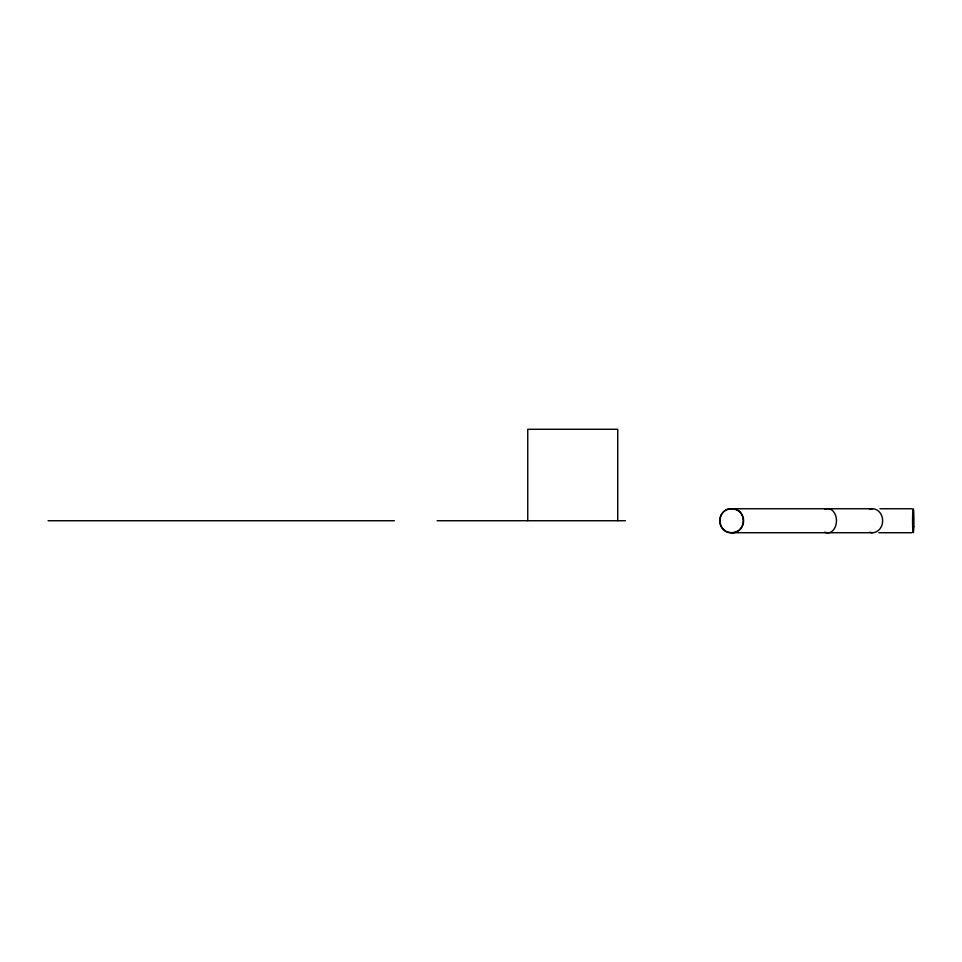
<?xml version="1.0" encoding="UTF-8"?>
<svg xmlns="http://www.w3.org/2000/svg" width="962" height="962" viewBox="0 0 962 962"><rect width="100%" height="100%" fill="white"/><g stroke="black" fill="none" stroke-linecap="round" stroke-linejoin="round"><path stroke-width="1.44" d="M872.45 508.754L731.649 508.754C716.101 508.008 716.365 533.465 731.649 532.72L872.45 532.72M731.649 532.72C746.933 533.465 747.197 508.02 731.649 508.754M879.917 508.754L911.76 508.754M48.1 520.731L394.348 520.731M437.097 520.731L625.456 520.731M878.859 532.72L911.76 532.72M617.748 520.731L617.748 429.28L527.753 429.28L527.753 520.731M824.951 509.259A12.133 8.718 90 0 1 836.483 520.887A12.133 8.718 90 0 1 824.747 532.118M869.648 509.223A11.977 10.197 -90 0 1 882.647 520.731A11.977 10.197 -90 0 1 869.648 532.251M725.781 510.293L725.697 510.341A11.977 11.977 0 0 0 725.661 531.108A11.977 11.977 0 0 0 743.626 520.731A11.977 11.977 0 0 0 725.661 510.365M913.816 526.731A11.977 0.661 -90 0 0 913.239 508.754A11.977 0.661 -90 0 0 912.673 526.731A11.977 0.661 -90 0 0 913.816 526.731"/></g></svg>
